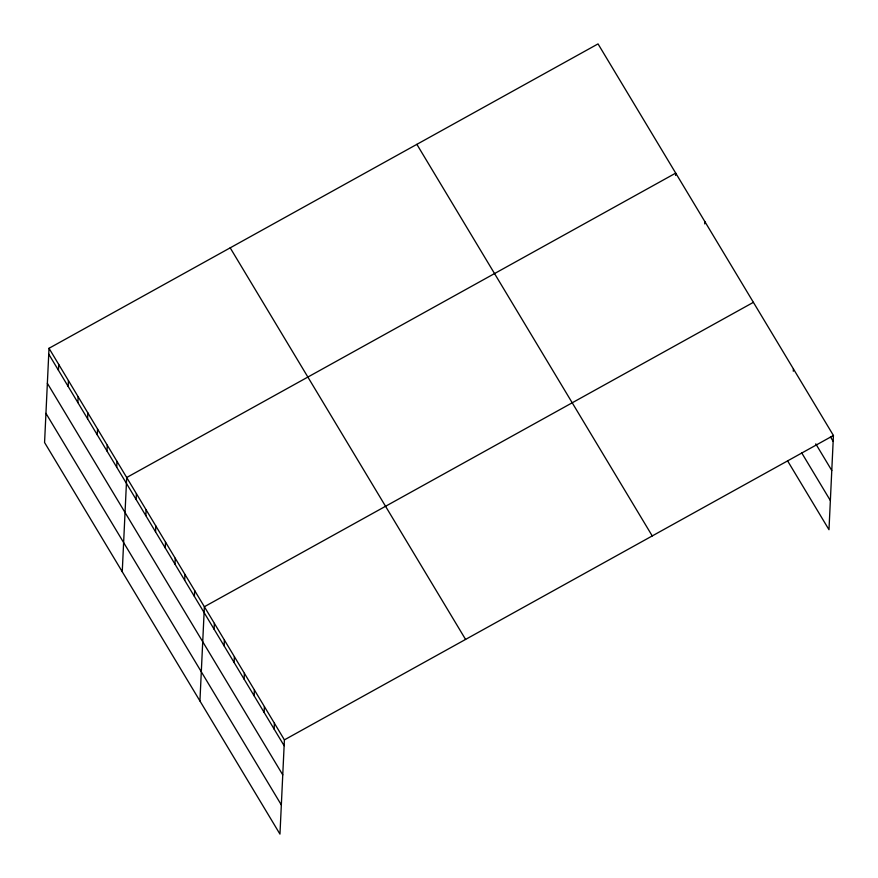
<?xml version="1.0" encoding="UTF-8"?>
<svg xmlns="http://www.w3.org/2000/svg" width="878" height="878" viewBox="0 0 878 878"><rect width="100%" height="100%" fill="white"/><g stroke="black" fill="none" stroke-linecap="round" stroke-linejoin="round"><path stroke-width="1.32" d="M49.014 348.292L44.569 442.523L279.961 834.1L284.406 739.869L49.014 348.292L598.039 43.9L833.431 435.477L828.986 529.708L787.632 460.928M58.453 370.275L58.727 364.447M68.166 386.43L68.44 380.591M77.868 402.585L78.142 396.746M87.58 418.74L87.855 412.901M97.293 434.884L97.568 429.057M106.995 451.04L107.281 445.201M116.708 467.195L116.983 461.356M122.251 571.743L126.695 477.511L675.72 173.12L675.61 175.457M136.134 499.505L136.408 493.666M145.836 515.649L146.11 509.822M155.549 531.805L155.823 525.966M165.262 547.96L165.536 542.121M174.974 564.115L175.249 558.276M184.676 580.259L184.951 574.431M194.389 596.414L194.664 590.576M199.932 700.962L204.376 606.731L753.39 302.339M214.1 629.208L214.375 623.38M224.109 645.857L224.384 640.018M234.108 662.495L234.382 656.656M244.117 679.133L244.391 673.305M254.115 695.782L254.39 689.943M264.124 712.42L264.399 706.581M274.123 729.069L274.397 723.231M704.738 223.912L704.847 221.585M793.295 371.251L793.416 368.914M284.406 739.869L833.431 435.477M830.478 436.882L833.156 441.316M815.772 443.862L831.773 470.487M801.68 452.829L830.358 500.537M416.863 144.343L652.244 535.931M230.19 247.837L465.581 639.425M48.74 354.13L284.132 745.707M47.368 383.291L282.76 774.879M45.952 413.351L281.333 804.928"/></g></svg>
